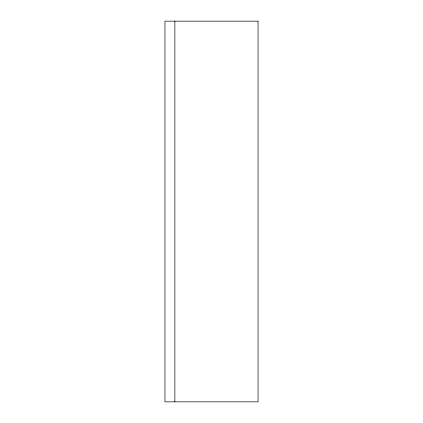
<?xml version="1.0" encoding="UTF-8"?>
<svg xmlns="http://www.w3.org/2000/svg" width="423" height="423" viewBox="0 0 423 423"><rect width="100%" height="100%" fill="white"/><g stroke="black" fill="none" stroke-linecap="round" stroke-linejoin="round"><path stroke-width="0.63" d="M174.863 21.15L174.863 401.85M258.046 21.15L164.954 21.15L164.954 401.85L258.046 401.85L258.046 21.15"/></g></svg>
